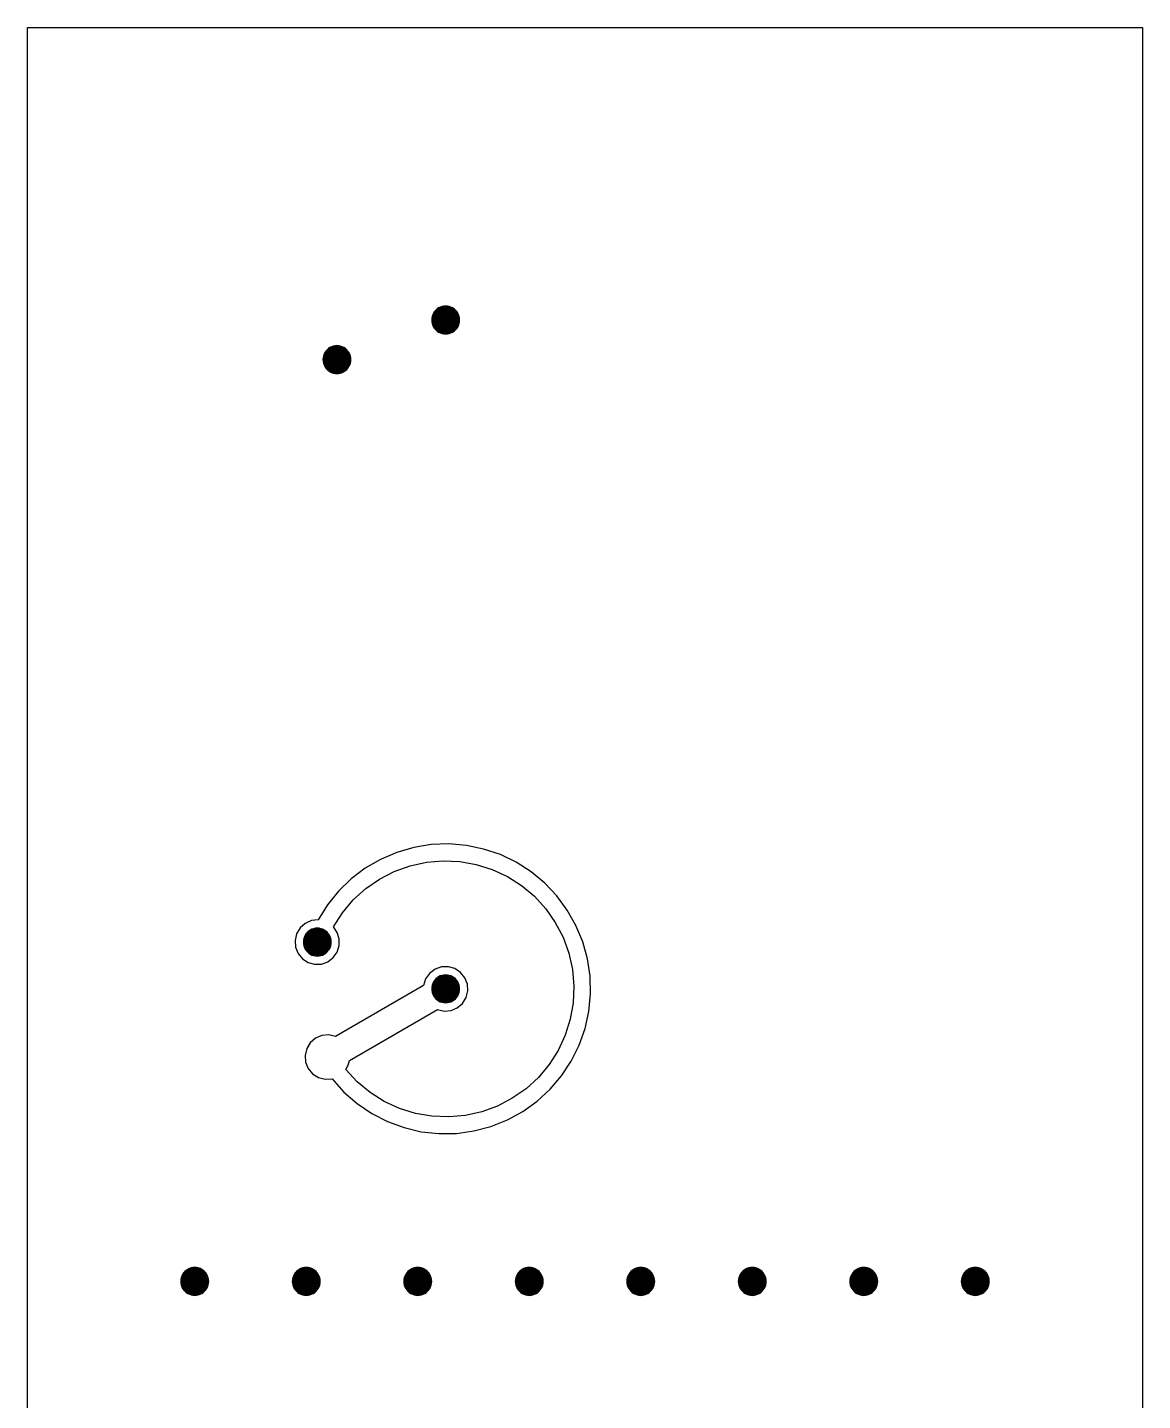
# Model space of a CAD drawing. Extents: x -2 to 177, y -6 to 16.
# Drawn here: x 8 to 12, y -0.427 to 4.5 of the extents above; entities that cross this region are included whole.
import ezdxf

# ---------------------------------------------------------------- set-up
doc = ezdxf.new("R2010")
doc.units = 0
for name, color, linetype in [('L11', 25, 'continuous'), ('Outline', 1, 'continuous'), ('V12', 96, 'continuous')]:
    doc.layers.add(name, color=color, linetype=linetype)

msp = doc.modelspace()

# ---------------------------------------------------------------- linework, layer by layer
at = {"layer": 'L11'}
for points in [[(9.55, 3.45), (9.5496, 3.4565), (9.5483, 3.4629), (9.5462, 3.4691), (9.5433, 3.475), (9.5397, 3.4804), (9.5354, 3.4854), (9.5304, 3.4897), (9.525, 3.4933), (9.5191, 3.4962), (9.5129, 3.4983), (9.5065, 3.4996), (9.5, 3.5), (9.4935, 3.4996), (9.4871, 3.4983), (9.4809, 3.4962), (9.475, 3.4933), (9.4696, 3.4897), (9.4646, 3.4854), (9.4603, 3.4804), (9.4567, 3.475), (9.4538, 3.4691), (9.4517, 3.4629), (9.4504, 3.4565), (9.45, 3.45), (9.4504, 3.4435), (9.4517, 3.4371), (9.4538, 3.4309), (9.4567, 3.425), (9.4603, 3.4196), (9.4646, 3.4146), (9.4696, 3.4103), (9.475, 3.4067), (9.4809, 3.4038), (9.4871, 3.4017), (9.4935, 3.4004), (9.5, 3.4), (9.5065, 3.4004), (9.5129, 3.4017), (9.5191, 3.4038), (9.525, 3.4067), (9.5304, 3.4103), (9.5354, 3.4146), (9.5397, 3.4196), (9.5433, 3.425), (9.5462, 3.4309), (9.5483, 3.4371), (9.5496, 3.4435), (9.55, 3.45)], [(9.16, 3.3081), (9.1596, 3.3146), (9.1583, 3.321), (9.1562, 3.3272), (9.1533, 3.3331), (9.1497, 3.3385), (9.1454, 3.3434), (9.1405, 3.3477), (9.135, 3.3514), (9.1292, 3.3543), (9.123, 3.3564), (9.1166, 3.3576), (9.11, 3.3581), (9.1035, 3.3576), (9.0971, 3.3564), (9.0909, 3.3543), (9.085, 3.3514), (9.0796, 3.3477), (9.0747, 3.3434), (9.0704, 3.3385), (9.0667, 3.3331), (9.0638, 3.3272), (9.0617, 3.321), (9.0605, 3.3146), (9.06, 3.3081), (9.0605, 3.3015), (9.0617, 3.2951), (9.0638, 3.2889), (9.0667, 3.2831), (9.0704, 3.2776), (9.0747, 3.2727), (9.0796, 3.2684), (9.085, 3.2648), (9.0909, 3.2619), (9.0971, 3.2598), (9.1035, 3.2585), (9.11, 3.2581), (9.1166, 3.2585), (9.123, 3.2598), (9.1292, 3.2619), (9.135, 3.2648), (9.1405, 3.2684), (9.1454, 3.2727), (9.1497, 3.2776), (9.1533, 3.2831), (9.1562, 3.2889), (9.1583, 3.2951), (9.1596, 3.3015), (9.16, 3.3081)], [(9.0427, 1.2975), (9.0184, 1.2948), (8.9962, 1.2848), (8.9779, 1.2686), (8.9654, 1.2476), (8.9598, 1.2239), (8.9616, 1.1996), (8.9707, 1.1769), (8.9861, 1.158), (9.0066, 1.1447), (9.0301, 1.1382), (9.0545, 1.139), (9.0775, 1.1471), (9.0969, 1.1619), (9.1111, 1.1818), (9.1186, 1.205), (9.1187, 1.2294), (9.1114, 1.2527), (9.0975, 1.2727), (9.13, 1.3233), (9.1688, 1.3692), (9.2132, 1.4096), (9.2625, 1.444), (9.3159, 1.4715), (9.3724, 1.4919), (9.4311, 1.5048), (9.491, 1.5099), (9.551, 1.5072), (9.6101, 1.4966), (9.6674, 1.4785), (9.7218, 1.453), (9.7725, 1.4206), (9.8184, 1.382), (9.859, 1.3376), (9.8934, 1.2884), (9.9211, 1.2351), (9.9417, 1.1786), (9.9547, 1.1199), (9.9599, 1.0601), (9.9573, 1), (9.9469, 0.9409), (9.9288, 0.8836), (9.9035, 0.8291), (9.8712, 0.7784), (9.8327, 0.7323), (9.7884, 0.6917), (9.7393, 0.6571), (9.686, 0.6293), (9.6296, 0.6086), (9.571, 0.5955), (9.5111, 0.5901), (9.4511, 0.5926), (9.3919, 0.6029), (9.3345, 0.6208), (9.28, 0.646), (9.2292, 0.6781), (9.1831, 0.7166), (9.1423, 0.7608), (9.1503, 0.7762), (9.1547, 0.7929), (9.4709, 0.9755), (9.4949, 0.9702), (9.5194, 0.9724), (9.542, 0.9819), (9.5607, 0.9979), (9.5736, 1.0187), (9.5797, 1.0426), (9.5782, 1.0671), (9.5693, 1.09), (9.5539, 1.1091), (9.5334, 1.1227), (9.5098, 1.1294), (9.4852, 1.1286), (9.462, 1.1204), (9.4425, 1.1056), (9.4283, 1.0855), (9.4209, 1.0621), (9.1047, 0.8795), (9.0806, 0.8848), (9.0559, 0.8825), (9.0332, 0.8728), (9.0145, 0.8566), (9.0016, 0.8354), (8.9959, 0.8113), (8.9978, 0.7866), (9.0071, 0.7637), (9.023, 0.7448), (9.0439, 0.7315), (9.0679, 0.7254), (9.0926, 0.7268), (9.1349, 0.6797), (9.1826, 0.6381), (9.235, 0.6026), (9.2914, 0.5737), (9.3508, 0.5519), (9.4124, 0.5374), (9.4754, 0.5306), (9.5387, 0.5314), (9.6014, 0.54), (9.6626, 0.5561), (9.7214, 0.5795), (9.777, 0.6099), (9.8284, 0.6468), (9.8749, 0.6897), (9.916, 0.7379), (9.9508, 0.7908), (9.9789, 0.8475), (10, 0.9072), (10.0137, 0.969), (10.0197, 1.032), (10.018, 1.0953), (10.0087, 1.1579), (9.9918, 1.2189), (9.9676, 1.2775), (9.9365, 1.3326), (9.8989, 1.3835), (9.8554, 1.4296), (9.8067, 1.4699), (9.7534, 1.5041), (9.6963, 1.5315), (9.6364, 1.5518), (9.5744, 1.5647), (9.5113, 1.5699), (9.448, 1.5674), (9.3855, 1.5572), (9.3247, 1.5396), (9.2666, 1.5147), (9.2118, 1.4828), (9.1614, 1.4446), (9.1159, 1.4005), (9.0762, 1.3513), (9.0427, 1.2975)], [(8.65, 0), (8.6496, 0.0065), (8.6483, 0.0129), (8.6462, 0.0191), (8.6433, 0.025), (8.6397, 0.0304), (8.6354, 0.0354), (8.6304, 0.0397), (8.625, 0.0433), (8.6191, 0.0462), (8.6129, 0.0483), (8.6065, 0.0496), (8.6, 0.05), (8.5935, 0.0496), (8.5871, 0.0483), (8.5809, 0.0462), (8.575, 0.0433), (8.5696, 0.0397), (8.5646, 0.0354), (8.5603, 0.0304), (8.5567, 0.025), (8.5538, 0.0191), (8.5517, 0.0129), (8.5504, 0.0065), (8.55, 0), (8.5504, -0.0065), (8.5517, -0.0129), (8.5538, -0.0191), (8.5567, -0.025), (8.5603, -0.0304), (8.5646, -0.0354), (8.5696, -0.0397), (8.575, -0.0433), (8.5809, -0.0462), (8.5871, -0.0483), (8.5935, -0.0496), (8.6, -0.05), (8.6065, -0.0496), (8.6129, -0.0483), (8.6191, -0.0462), (8.625, -0.0433), (8.6304, -0.0397), (8.6354, -0.0354), (8.6397, -0.0304), (8.6433, -0.025), (8.6462, -0.0191), (8.6483, -0.0129), (8.6496, -0.0065), (8.65, 0)], [(9.05, 0), (9.0496, 0.0065), (9.0483, 0.0129), (9.0462, 0.0191), (9.0433, 0.025), (9.0397, 0.0304), (9.0354, 0.0354), (9.0304, 0.0397), (9.025, 0.0433), (9.0191, 0.0462), (9.0129, 0.0483), (9.0065, 0.0496), (9, 0.05), (8.9935, 0.0496), (8.9871, 0.0483), (8.9809, 0.0462), (8.975, 0.0433), (8.9696, 0.0397), (8.9646, 0.0354), (8.9603, 0.0304), (8.9567, 0.025), (8.9538, 0.0191), (8.9517, 0.0129), (8.9504, 0.0065), (8.95, 0), (8.9504, -0.0065), (8.9517, -0.0129), (8.9538, -0.0191), (8.9567, -0.025), (8.9603, -0.0304), (8.9646, -0.0354), (8.9696, -0.0397), (8.975, -0.0433), (8.9809, -0.0462), (8.9871, -0.0483), (8.9935, -0.0496), (9, -0.05), (9.0065, -0.0496), (9.0129, -0.0483), (9.0191, -0.0462), (9.025, -0.0433), (9.0304, -0.0397), (9.0354, -0.0354), (9.0397, -0.0304), (9.0433, -0.025), (9.0462, -0.0191), (9.0483, -0.0129), (9.0496, -0.0065), (9.05, 0)], [(9.45, 0), (9.4496, 0.0065), (9.4483, 0.0129), (9.4462, 0.0191), (9.4433, 0.025), (9.4397, 0.0304), (9.4354, 0.0354), (9.4304, 0.0397), (9.425, 0.0433), (9.4191, 0.0462), (9.4129, 0.0483), (9.4065, 0.0496), (9.4, 0.05), (9.3935, 0.0496), (9.3871, 0.0483), (9.3809, 0.0462), (9.375, 0.0433), (9.3696, 0.0397), (9.3646, 0.0354), (9.3603, 0.0304), (9.3567, 0.025), (9.3538, 0.0191), (9.3517, 0.0129), (9.3504, 0.0065), (9.35, 0), (9.3504, -0.0065), (9.3517, -0.0129), (9.3538, -0.0191), (9.3567, -0.025), (9.3603, -0.0304), (9.3646, -0.0354), (9.3696, -0.0397), (9.375, -0.0433), (9.3809, -0.0462), (9.3871, -0.0483), (9.3935, -0.0496), (9.4, -0.05), (9.4065, -0.0496), (9.4129, -0.0483), (9.4191, -0.0462), (9.425, -0.0433), (9.4304, -0.0397), (9.4354, -0.0354), (9.4397, -0.0304), (9.4433, -0.025), (9.4462, -0.0191), (9.4483, -0.0129), (9.4496, -0.0065), (9.45, 0)], [(9.85, 0), (9.8496, 0.0065), (9.8483, 0.0129), (9.8462, 0.0191), (9.8433, 0.025), (9.8397, 0.0304), (9.8354, 0.0354), (9.8304, 0.0397), (9.825, 0.0433), (9.8191, 0.0462), (9.8129, 0.0483), (9.8065, 0.0496), (9.8, 0.05), (9.7935, 0.0496), (9.7871, 0.0483), (9.7809, 0.0462), (9.775, 0.0433), (9.7696, 0.0397), (9.7646, 0.0354), (9.7603, 0.0304), (9.7567, 0.025), (9.7538, 0.0191), (9.7517, 0.0129), (9.7504, 0.0065), (9.75, 0), (9.7504, -0.0065), (9.7517, -0.0129), (9.7538, -0.0191), (9.7567, -0.025), (9.7603, -0.0304), (9.7646, -0.0354), (9.7696, -0.0397), (9.775, -0.0433), (9.7809, -0.0462), (9.7871, -0.0483), (9.7935, -0.0496), (9.8, -0.05), (9.8065, -0.0496), (9.8129, -0.0483), (9.8191, -0.0462), (9.825, -0.0433), (9.8304, -0.0397), (9.8354, -0.0354), (9.8397, -0.0304), (9.8433, -0.025), (9.8462, -0.0191), (9.8483, -0.0129), (9.8496, -0.0065), (9.85, 0)], [(10.25, 0), (10.2496, 0.0065), (10.2483, 0.0129), (10.2462, 0.0191), (10.2433, 0.025), (10.2397, 0.0304), (10.2354, 0.0354), (10.2304, 0.0397), (10.225, 0.0433), (10.2191, 0.0462), (10.2129, 0.0483), (10.2065, 0.0496), (10.2, 0.05), (10.1935, 0.0496), (10.1871, 0.0483), (10.1809, 0.0462), (10.175, 0.0433), (10.1696, 0.0397), (10.1646, 0.0354), (10.1603, 0.0304), (10.1567, 0.025), (10.1538, 0.0191), (10.1517, 0.0129), (10.1504, 0.0065), (10.15, 0), (10.1504, -0.0065), (10.1517, -0.0129), (10.1538, -0.0191), (10.1567, -0.025), (10.1603, -0.0304), (10.1646, -0.0354), (10.1696, -0.0397), (10.175, -0.0433), (10.1809, -0.0462), (10.1871, -0.0483), (10.1935, -0.0496), (10.2, -0.05), (10.2065, -0.0496), (10.2129, -0.0483), (10.2191, -0.0462), (10.225, -0.0433), (10.2304, -0.0397), (10.2354, -0.0354), (10.2397, -0.0304), (10.2433, -0.025), (10.2462, -0.0191), (10.2483, -0.0129), (10.2496, -0.0065), (10.25, 0)], [(10.65, 0), (10.6496, 0.0065), (10.6483, 0.0129), (10.6462, 0.0191), (10.6433, 0.025), (10.6397, 0.0304), (10.6354, 0.0354), (10.6304, 0.0397), (10.625, 0.0433), (10.6191, 0.0462), (10.6129, 0.0483), (10.6065, 0.0496), (10.6, 0.05), (10.5935, 0.0496), (10.5871, 0.0483), (10.5809, 0.0462), (10.575, 0.0433), (10.5696, 0.0397), (10.5646, 0.0354), (10.5603, 0.0304), (10.5567, 0.025), (10.5538, 0.0191), (10.5517, 0.0129), (10.5504, 0.0065), (10.55, 0), (10.5504, -0.0065), (10.5517, -0.0129), (10.5538, -0.0191), (10.5567, -0.025), (10.5603, -0.0304), (10.5646, -0.0354), (10.5696, -0.0397), (10.575, -0.0433), (10.5809, -0.0462), (10.5871, -0.0483), (10.5935, -0.0496), (10.6, -0.05), (10.6065, -0.0496), (10.6129, -0.0483), (10.6191, -0.0462), (10.625, -0.0433), (10.6304, -0.0397), (10.6354, -0.0354), (10.6397, -0.0304), (10.6433, -0.025), (10.6462, -0.0191), (10.6483, -0.0129), (10.6496, -0.0065), (10.65, 0)], [(11.05, 0), (11.0496, 0.0065), (11.0483, 0.0129), (11.0462, 0.0191), (11.0433, 0.025), (11.0397, 0.0304), (11.0354, 0.0354), (11.0304, 0.0397), (11.025, 0.0433), (11.0191, 0.0462), (11.0129, 0.0483), (11.0065, 0.0496), (11, 0.05), (10.9935, 0.0496), (10.9871, 0.0483), (10.9809, 0.0462), (10.975, 0.0433), (10.9696, 0.0397), (10.9646, 0.0354), (10.9603, 0.0304), (10.9567, 0.025), (10.9538, 0.0191), (10.9517, 0.0129), (10.9504, 0.0065), (10.95, 0), (10.9504, -0.0065), (10.9517, -0.0129), (10.9538, -0.0191), (10.9567, -0.025), (10.9603, -0.0304), (10.9646, -0.0354), (10.9696, -0.0397), (10.975, -0.0433), (10.9809, -0.0462), (10.9871, -0.0483), (10.9935, -0.0496), (11, -0.05), (11.0065, -0.0496), (11.0129, -0.0483), (11.0191, -0.0462), (11.025, -0.0433), (11.0304, -0.0397), (11.0354, -0.0354), (11.0397, -0.0304), (11.0433, -0.025), (11.0462, -0.0191), (11.0483, -0.0129), (11.0496, -0.0065), (11.05, 0)], [(11.45, 0), (11.4496, 0.0065), (11.4483, 0.0129), (11.4462, 0.0191), (11.4433, 0.025), (11.4397, 0.0304), (11.4354, 0.0354), (11.4304, 0.0397), (11.425, 0.0433), (11.4191, 0.0462), (11.4129, 0.0483), (11.4065, 0.0496), (11.4, 0.05), (11.3935, 0.0496), (11.3871, 0.0483), (11.3809, 0.0462), (11.375, 0.0433), (11.3696, 0.0397), (11.3646, 0.0354), (11.3603, 0.0304), (11.3567, 0.025), (11.3538, 0.0191), (11.3517, 0.0129), (11.3504, 0.0065), (11.35, 0), (11.3504, -0.0065), (11.3517, -0.0129), (11.3538, -0.0191), (11.3567, -0.025), (11.3603, -0.0304), (11.3646, -0.0354), (11.3696, -0.0397), (11.375, -0.0433), (11.3809, -0.0462), (11.3871, -0.0483), (11.3935, -0.0496), (11.4, -0.05), (11.4065, -0.0496), (11.4129, -0.0483), (11.4191, -0.0462), (11.425, -0.0433), (11.4304, -0.0397), (11.4354, -0.0354), (11.4397, -0.0304), (11.4433, -0.025), (11.4462, -0.0191), (11.4483, -0.0129), (11.4496, -0.0065), (11.45, 0)]]:
    msp.add_lwpolyline(points, close=True, dxfattribs=at)
at = {"layer": 'Outline'}
msp.add_lwpolyline([(12, 4.5), (12, -4.5), (8, -4.5), (8, 4.5)], close=True, dxfattribs=at)
at = {"layer": 'V12'}
for points in [[(9.55, 3.45), (9.5496, 3.4565), (9.5483, 3.4629), (9.5462, 3.4691), (9.5433, 3.475), (9.5397, 3.4804), (9.5354, 3.4854), (9.5304, 3.4897), (9.525, 3.4933), (9.5191, 3.4962), (9.5129, 3.4983), (9.5065, 3.4996), (9.5, 3.5), (9.4935, 3.4996), (9.4871, 3.4983), (9.4809, 3.4962), (9.475, 3.4933), (9.4696, 3.4897), (9.4646, 3.4854), (9.4603, 3.4804), (9.4567, 3.475), (9.4538, 3.4691), (9.4517, 3.4629), (9.4504, 3.4565), (9.45, 3.45), (9.4504, 3.4435), (9.4517, 3.4371), (9.4538, 3.4309), (9.4567, 3.425), (9.4603, 3.4196), (9.4646, 3.4146), (9.4696, 3.4103), (9.475, 3.4067), (9.4809, 3.4038), (9.4871, 3.4017), (9.4935, 3.4004), (9.5, 3.4), (9.5065, 3.4004), (9.5129, 3.4017), (9.5191, 3.4038), (9.525, 3.4067), (9.5304, 3.4103), (9.5354, 3.4146), (9.5397, 3.4196), (9.5433, 3.425), (9.5462, 3.4309), (9.5483, 3.4371), (9.5496, 3.4435), (9.55, 3.45)], [(9.16, 3.3081), (9.1596, 3.3146), (9.1583, 3.321), (9.1562, 3.3272), (9.1533, 3.3331), (9.1497, 3.3385), (9.1454, 3.3434), (9.1405, 3.3477), (9.135, 3.3514), (9.1292, 3.3543), (9.123, 3.3564), (9.1166, 3.3576), (9.11, 3.3581), (9.1035, 3.3576), (9.0971, 3.3564), (9.0909, 3.3543), (9.085, 3.3514), (9.0796, 3.3477), (9.0747, 3.3434), (9.0704, 3.3385), (9.0667, 3.3331), (9.0638, 3.3272), (9.0617, 3.321), (9.0605, 3.3146), (9.06, 3.3081), (9.0605, 3.3015), (9.0617, 3.2951), (9.0638, 3.2889), (9.0667, 3.2831), (9.0704, 3.2776), (9.0747, 3.2727), (9.0796, 3.2684), (9.085, 3.2648), (9.0909, 3.2619), (9.0971, 3.2598), (9.1035, 3.2585), (9.11, 3.2581), (9.1166, 3.2585), (9.123, 3.2598), (9.1292, 3.2619), (9.135, 3.2648), (9.1405, 3.2684), (9.1454, 3.2727), (9.1497, 3.2776), (9.1533, 3.2831), (9.1562, 3.2889), (9.1583, 3.2951), (9.1596, 3.3015), (9.16, 3.3081)], [(9.0896, 1.2176), (9.0891, 1.2241), (9.0878, 1.2305), (9.0857, 1.2367), (9.0829, 1.2426), (9.0792, 1.248), (9.0749, 1.2529), (9.07, 1.2573), (9.0646, 1.2609), (9.0587, 1.2638), (9.0525, 1.2659), (9.0461, 1.2672), (9.0396, 1.2676), (9.033, 1.2672), (9.0266, 1.2659), (9.0204, 1.2638), (9.0146, 1.2609), (9.0091, 1.2573), (9.0042, 1.2529), (8.9999, 1.248), (8.9962, 1.2426), (8.9934, 1.2367), (8.9913, 1.2305), (8.99, 1.2241), (8.9896, 1.2176), (8.99, 1.2111), (8.9913, 1.2046), (8.9934, 1.1985), (8.9962, 1.1926), (8.9999, 1.1872), (9.0042, 1.1822), (9.0091, 1.1779), (9.0146, 1.1743), (9.0204, 1.1714), (9.0266, 1.1693), (9.033, 1.168), (9.0396, 1.1676), (9.0461, 1.168), (9.0525, 1.1693), (9.0587, 1.1714), (9.0646, 1.1743), (9.07, 1.1779), (9.0749, 1.1822), (9.0792, 1.1872), (9.0829, 1.1926), (9.0857, 1.1985), (9.0878, 1.2046), (9.0891, 1.2111), (9.0896, 1.2176)], [(9.55, 1.05), (9.5496, 1.0565), (9.5483, 1.0629), (9.5462, 1.0691), (9.5433, 1.075), (9.5397, 1.0804), (9.5354, 1.0854), (9.5304, 1.0897), (9.525, 1.0933), (9.5191, 1.0962), (9.5129, 1.0983), (9.5065, 1.0996), (9.5, 1.1), (9.4935, 1.0996), (9.4871, 1.0983), (9.4809, 1.0962), (9.475, 1.0933), (9.4696, 1.0897), (9.4646, 1.0854), (9.4603, 1.0804), (9.4567, 1.075), (9.4538, 1.0691), (9.4517, 1.0629), (9.4504, 1.0565), (9.45, 1.05), (9.4504, 1.0435), (9.4517, 1.0371), (9.4538, 1.0309), (9.4567, 1.025), (9.4603, 1.0196), (9.4646, 1.0146), (9.4696, 1.0103), (9.475, 1.0067), (9.4809, 1.0038), (9.4871, 1.0017), (9.4935, 1.0004), (9.5, 1), (9.5065, 1.0004), (9.5129, 1.0017), (9.5191, 1.0038), (9.525, 1.0067), (9.5304, 1.0103), (9.5354, 1.0146), (9.5397, 1.0196), (9.5433, 1.025), (9.5462, 1.0309), (9.5483, 1.0371), (9.5496, 1.0435), (9.55, 1.05)], [(8.65, 0), (8.6496, 0.0065), (8.6483, 0.0129), (8.6462, 0.0191), (8.6433, 0.025), (8.6397, 0.0304), (8.6354, 0.0354), (8.6304, 0.0397), (8.625, 0.0433), (8.6191, 0.0462), (8.6129, 0.0483), (8.6065, 0.0496), (8.6, 0.05), (8.5935, 0.0496), (8.5871, 0.0483), (8.5809, 0.0462), (8.575, 0.0433), (8.5696, 0.0397), (8.5646, 0.0354), (8.5603, 0.0304), (8.5567, 0.025), (8.5538, 0.0191), (8.5517, 0.0129), (8.5504, 0.0065), (8.55, 0), (8.5504, -0.0065), (8.5517, -0.0129), (8.5538, -0.0191), (8.5567, -0.025), (8.5603, -0.0304), (8.5646, -0.0354), (8.5696, -0.0397), (8.575, -0.0433), (8.5809, -0.0462), (8.5871, -0.0483), (8.5935, -0.0496), (8.6, -0.05), (8.6065, -0.0496), (8.6129, -0.0483), (8.6191, -0.0462), (8.625, -0.0433), (8.6304, -0.0397), (8.6354, -0.0354), (8.6397, -0.0304), (8.6433, -0.025), (8.6462, -0.0191), (8.6483, -0.0129), (8.6496, -0.0065), (8.65, 0)], [(9.05, 0), (9.0496, 0.0065), (9.0483, 0.0129), (9.0462, 0.0191), (9.0433, 0.025), (9.0397, 0.0304), (9.0354, 0.0354), (9.0304, 0.0397), (9.025, 0.0433), (9.0191, 0.0462), (9.0129, 0.0483), (9.0065, 0.0496), (9, 0.05), (8.9935, 0.0496), (8.9871, 0.0483), (8.9809, 0.0462), (8.975, 0.0433), (8.9696, 0.0397), (8.9646, 0.0354), (8.9603, 0.0304), (8.9567, 0.025), (8.9538, 0.0191), (8.9517, 0.0129), (8.9504, 0.0065), (8.95, 0), (8.9504, -0.0065), (8.9517, -0.0129), (8.9538, -0.0191), (8.9567, -0.025), (8.9603, -0.0304), (8.9646, -0.0354), (8.9696, -0.0397), (8.975, -0.0433), (8.9809, -0.0462), (8.9871, -0.0483), (8.9935, -0.0496), (9, -0.05), (9.0065, -0.0496), (9.0129, -0.0483), (9.0191, -0.0462), (9.025, -0.0433), (9.0304, -0.0397), (9.0354, -0.0354), (9.0397, -0.0304), (9.0433, -0.025), (9.0462, -0.0191), (9.0483, -0.0129), (9.0496, -0.0065), (9.05, 0)], [(9.45, 0), (9.4496, 0.0065), (9.4483, 0.0129), (9.4462, 0.0191), (9.4433, 0.025), (9.4397, 0.0304), (9.4354, 0.0354), (9.4304, 0.0397), (9.425, 0.0433), (9.4191, 0.0462), (9.4129, 0.0483), (9.4065, 0.0496), (9.4, 0.05), (9.3935, 0.0496), (9.3871, 0.0483), (9.3809, 0.0462), (9.375, 0.0433), (9.3696, 0.0397), (9.3646, 0.0354), (9.3603, 0.0304), (9.3567, 0.025), (9.3538, 0.0191), (9.3517, 0.0129), (9.3504, 0.0065), (9.35, 0), (9.3504, -0.0065), (9.3517, -0.0129), (9.3538, -0.0191), (9.3567, -0.025), (9.3603, -0.0304), (9.3646, -0.0354), (9.3696, -0.0397), (9.375, -0.0433), (9.3809, -0.0462), (9.3871, -0.0483), (9.3935, -0.0496), (9.4, -0.05), (9.4065, -0.0496), (9.4129, -0.0483), (9.4191, -0.0462), (9.425, -0.0433), (9.4304, -0.0397), (9.4354, -0.0354), (9.4397, -0.0304), (9.4433, -0.025), (9.4462, -0.0191), (9.4483, -0.0129), (9.4496, -0.0065), (9.45, 0)], [(9.85, 0), (9.8496, 0.0065), (9.8483, 0.0129), (9.8462, 0.0191), (9.8433, 0.025), (9.8397, 0.0304), (9.8354, 0.0354), (9.8304, 0.0397), (9.825, 0.0433), (9.8191, 0.0462), (9.8129, 0.0483), (9.8065, 0.0496), (9.8, 0.05), (9.7935, 0.0496), (9.7871, 0.0483), (9.7809, 0.0462), (9.775, 0.0433), (9.7696, 0.0397), (9.7646, 0.0354), (9.7603, 0.0304), (9.7567, 0.025), (9.7538, 0.0191), (9.7517, 0.0129), (9.7504, 0.0065), (9.75, 0), (9.7504, -0.0065), (9.7517, -0.0129), (9.7538, -0.0191), (9.7567, -0.025), (9.7603, -0.0304), (9.7646, -0.0354), (9.7696, -0.0397), (9.775, -0.0433), (9.7809, -0.0462), (9.7871, -0.0483), (9.7935, -0.0496), (9.8, -0.05), (9.8065, -0.0496), (9.8129, -0.0483), (9.8191, -0.0462), (9.825, -0.0433), (9.8304, -0.0397), (9.8354, -0.0354), (9.8397, -0.0304), (9.8433, -0.025), (9.8462, -0.0191), (9.8483, -0.0129), (9.8496, -0.0065), (9.85, 0)], [(10.25, 0), (10.2496, 0.0065), (10.2483, 0.0129), (10.2462, 0.0191), (10.2433, 0.025), (10.2397, 0.0304), (10.2354, 0.0354), (10.2304, 0.0397), (10.225, 0.0433), (10.2191, 0.0462), (10.2129, 0.0483), (10.2065, 0.0496), (10.2, 0.05), (10.1935, 0.0496), (10.1871, 0.0483), (10.1809, 0.0462), (10.175, 0.0433), (10.1696, 0.0397), (10.1646, 0.0354), (10.1603, 0.0304), (10.1567, 0.025), (10.1538, 0.0191), (10.1517, 0.0129), (10.1504, 0.0065), (10.15, 0), (10.1504, -0.0065), (10.1517, -0.0129), (10.1538, -0.0191), (10.1567, -0.025), (10.1603, -0.0304), (10.1646, -0.0354), (10.1696, -0.0397), (10.175, -0.0433), (10.1809, -0.0462), (10.1871, -0.0483), (10.1935, -0.0496), (10.2, -0.05), (10.2065, -0.0496), (10.2129, -0.0483), (10.2191, -0.0462), (10.225, -0.0433), (10.2304, -0.0397), (10.2354, -0.0354), (10.2397, -0.0304), (10.2433, -0.025), (10.2462, -0.0191), (10.2483, -0.0129), (10.2496, -0.0065), (10.25, 0)], [(10.65, 0), (10.6496, 0.0065), (10.6483, 0.0129), (10.6462, 0.0191), (10.6433, 0.025), (10.6397, 0.0304), (10.6354, 0.0354), (10.6304, 0.0397), (10.625, 0.0433), (10.6191, 0.0462), (10.6129, 0.0483), (10.6065, 0.0496), (10.6, 0.05), (10.5935, 0.0496), (10.5871, 0.0483), (10.5809, 0.0462), (10.575, 0.0433), (10.5696, 0.0397), (10.5646, 0.0354), (10.5603, 0.0304), (10.5567, 0.025), (10.5538, 0.0191), (10.5517, 0.0129), (10.5504, 0.0065), (10.55, 0), (10.5504, -0.0065), (10.5517, -0.0129), (10.5538, -0.0191), (10.5567, -0.025), (10.5603, -0.0304), (10.5646, -0.0354), (10.5696, -0.0397), (10.575, -0.0433), (10.5809, -0.0462), (10.5871, -0.0483), (10.5935, -0.0496), (10.6, -0.05), (10.6065, -0.0496), (10.6129, -0.0483), (10.6191, -0.0462), (10.625, -0.0433), (10.6304, -0.0397), (10.6354, -0.0354), (10.6397, -0.0304), (10.6433, -0.025), (10.6462, -0.0191), (10.6483, -0.0129), (10.6496, -0.0065), (10.65, 0)], [(11.05, 0), (11.0496, 0.0065), (11.0483, 0.0129), (11.0462, 0.0191), (11.0433, 0.025), (11.0397, 0.0304), (11.0354, 0.0354), (11.0304, 0.0397), (11.025, 0.0433), (11.0191, 0.0462), (11.0129, 0.0483), (11.0065, 0.0496), (11, 0.05), (10.9935, 0.0496), (10.9871, 0.0483), (10.9809, 0.0462), (10.975, 0.0433), (10.9696, 0.0397), (10.9646, 0.0354), (10.9603, 0.0304), (10.9567, 0.025), (10.9538, 0.0191), (10.9517, 0.0129), (10.9504, 0.0065), (10.95, 0), (10.9504, -0.0065), (10.9517, -0.0129), (10.9538, -0.0191), (10.9567, -0.025), (10.9603, -0.0304), (10.9646, -0.0354), (10.9696, -0.0397), (10.975, -0.0433), (10.9809, -0.0462), (10.9871, -0.0483), (10.9935, -0.0496), (11, -0.05), (11.0065, -0.0496), (11.0129, -0.0483), (11.0191, -0.0462), (11.025, -0.0433), (11.0304, -0.0397), (11.0354, -0.0354), (11.0397, -0.0304), (11.0433, -0.025), (11.0462, -0.0191), (11.0483, -0.0129), (11.0496, -0.0065), (11.05, 0)], [(11.45, 0), (11.4496, 0.0065), (11.4483, 0.0129), (11.4462, 0.0191), (11.4433, 0.025), (11.4397, 0.0304), (11.4354, 0.0354), (11.4304, 0.0397), (11.425, 0.0433), (11.4191, 0.0462), (11.4129, 0.0483), (11.4065, 0.0496), (11.4, 0.05), (11.3935, 0.0496), (11.3871, 0.0483), (11.3809, 0.0462), (11.375, 0.0433), (11.3696, 0.0397), (11.3646, 0.0354), (11.3603, 0.0304), (11.3567, 0.025), (11.3538, 0.0191), (11.3517, 0.0129), (11.3504, 0.0065), (11.35, 0), (11.3504, -0.0065), (11.3517, -0.0129), (11.3538, -0.0191), (11.3567, -0.025), (11.3603, -0.0304), (11.3646, -0.0354), (11.3696, -0.0397), (11.375, -0.0433), (11.3809, -0.0462), (11.3871, -0.0483), (11.3935, -0.0496), (11.4, -0.05), (11.4065, -0.0496), (11.4129, -0.0483), (11.4191, -0.0462), (11.425, -0.0433), (11.4304, -0.0397), (11.4354, -0.0354), (11.4397, -0.0304), (11.4433, -0.025), (11.4462, -0.0191), (11.4483, -0.0129), (11.4496, -0.0065), (11.45, 0)]]:
    msp.add_lwpolyline(points, close=True, dxfattribs=at)
for points in [[(9.5, 3.5), (9.4809, 3.4962), (9.5, 3.45)], [(9.5191, 3.4962), (9.5, 3.5), (9.5, 3.45)], [(9.4538, 3.4691), (9.45, 3.45), (9.5, 3.45)], [(9.45, 3.45), (9.4538, 3.4309), (9.5, 3.45)], [(9.4646, 3.4854), (9.4538, 3.4691), (9.5, 3.45)], [(9.4538, 3.4309), (9.4646, 3.4146), (9.5, 3.45)], [(9.4809, 3.4962), (9.4646, 3.4854), (9.5, 3.45)], [(9.4646, 3.4146), (9.4809, 3.4038), (9.5, 3.45)], [(9.4809, 3.4038), (9.5, 3.4), (9.5, 3.45)], [(9.5354, 3.4854), (9.5191, 3.4962), (9.5, 3.45)], [(9.5462, 3.4691), (9.5354, 3.4854), (9.5, 3.45)], [(9.55, 3.45), (9.5462, 3.4691), (9.5, 3.45)], [(9.5, 3.4), (9.5191, 3.4038), (9.5, 3.45)], [(9.5191, 3.4038), (9.5354, 3.4146), (9.5, 3.45)], [(9.5354, 3.4146), (9.5462, 3.4309), (9.5, 3.45)], [(9.5462, 3.4309), (9.55, 3.45), (9.5, 3.45)], [(9.0909, 3.3543), (9.0747, 3.3434), (9.11, 3.3081)], [(9.11, 3.3581), (9.0909, 3.3543), (9.11, 3.3081)], [(9.1292, 3.3543), (9.11, 3.3581), (9.11, 3.3081)], [(9.1454, 3.3434), (9.1292, 3.3543), (9.11, 3.3081)], [(9.0638, 3.3272), (9.06, 3.3081), (9.11, 3.3081)], [(9.06, 3.3081), (9.0638, 3.2889), (9.11, 3.3081)], [(9.0747, 3.3434), (9.0638, 3.3272), (9.11, 3.3081)], [(9.0638, 3.2889), (9.0747, 3.2727), (9.11, 3.3081)], [(9.0747, 3.2727), (9.0909, 3.2619), (9.11, 3.3081)], [(9.0909, 3.2619), (9.11, 3.2581), (9.11, 3.3081)], [(9.1562, 3.3272), (9.1454, 3.3434), (9.11, 3.3081)], [(9.16, 3.3081), (9.1562, 3.3272), (9.11, 3.3081)], [(9.11, 3.2581), (9.1292, 3.2619), (9.11, 3.3081)], [(9.1292, 3.2619), (9.1454, 3.2727), (9.11, 3.3081)], [(9.1454, 3.2727), (9.1562, 3.2889), (9.11, 3.3081)], [(9.1562, 3.2889), (9.16, 3.3081), (9.11, 3.3081)], [(8.9934, 1.2367), (8.9896, 1.2176), (9.0396, 1.2176)], [(9.0042, 1.2529), (8.9934, 1.2367), (9.0396, 1.2176)], [(9.0204, 1.2638), (9.0042, 1.2529), (9.0396, 1.2176)], [(9.0396, 1.2676), (9.0204, 1.2638), (9.0396, 1.2176)], [(9.0587, 1.2638), (9.0396, 1.2676), (9.0396, 1.2176)], [(9.0749, 1.2529), (9.0587, 1.2638), (9.0396, 1.2176)], [(9.0857, 1.2367), (9.0749, 1.2529), (9.0396, 1.2176)], [(9.0896, 1.2176), (9.0857, 1.2367), (9.0396, 1.2176)], [(8.9896, 1.2176), (8.9934, 1.1985), (9.0396, 1.2176)], [(8.9934, 1.1985), (9.0042, 1.1822), (9.0396, 1.2176)], [(9.0042, 1.1822), (9.0204, 1.1714), (9.0396, 1.2176)], [(9.0204, 1.1714), (9.0396, 1.1676), (9.0396, 1.2176)], [(9.0396, 1.1676), (9.0587, 1.1714), (9.0396, 1.2176)], [(9.0587, 1.1714), (9.0749, 1.1822), (9.0396, 1.2176)], [(9.0749, 1.1822), (9.0857, 1.1985), (9.0396, 1.2176)], [(9.0857, 1.1985), (9.0896, 1.2176), (9.0396, 1.2176)], [(9.4646, 1.0854), (9.4538, 1.0691), (9.5, 1.05)], [(9.4809, 1.0962), (9.4646, 1.0854), (9.5, 1.05)], [(9.5, 1.1), (9.4809, 1.0962), (9.5, 1.05)], [(9.5191, 1.0962), (9.5, 1.1), (9.5, 1.05)], [(9.5354, 1.0854), (9.5191, 1.0962), (9.5, 1.05)], [(9.5462, 1.0691), (9.5354, 1.0854), (9.5, 1.05)], [(9.4538, 1.0691), (9.45, 1.05), (9.5, 1.05)], [(9.45, 1.05), (9.4538, 1.0309), (9.5, 1.05)], [(9.4538, 1.0309), (9.4646, 1.0146), (9.5, 1.05)], [(9.4646, 1.0146), (9.4809, 1.0038), (9.5, 1.05)], [(9.4809, 1.0038), (9.5, 1), (9.5, 1.05)], [(9.55, 1.05), (9.5462, 1.0691), (9.5, 1.05)], [(9.5, 1), (9.5191, 1.0038), (9.5, 1.05)], [(9.5191, 1.0038), (9.5354, 1.0146), (9.5, 1.05)], [(9.5354, 1.0146), (9.5462, 1.0309), (9.5, 1.05)], [(9.5462, 1.0309), (9.55, 1.05), (9.5, 1.05)], [(8.6, 0.05), (8.5809, 0.0462), (8.6, 0)], [(8.6191, 0.0462), (8.6, 0.05), (8.6, 0)], [(9, 0.05), (8.9809, 0.0462), (9, 0)], [(9.0191, 0.0462), (9, 0.05), (9, 0)], [(9.4, 0.05), (9.3809, 0.0462), (9.4, 0)], [(9.4191, 0.0462), (9.4, 0.05), (9.4, 0)], [(9.8, 0.05), (9.7809, 0.0462), (9.8, 0)], [(9.8191, 0.0462), (9.8, 0.05), (9.8, 0)], [(10.2, 0.05), (10.1809, 0.0462), (10.2, 0)], [(10.2191, 0.0462), (10.2, 0.05), (10.2, 0)], [(10.6, 0.05), (10.5809, 0.0462), (10.6, 0)], [(10.6191, 0.0462), (10.6, 0.05), (10.6, 0)], [(11, 0.05), (10.9809, 0.0462), (11, 0)], [(11.0191, 0.0462), (11, 0.05), (11, 0)], [(11.4, 0.05), (11.3809, 0.0462), (11.4, 0)], [(11.4191, 0.0462), (11.4, 0.05), (11.4, 0)], [(8.5538, 0.0191), (8.55, 0), (8.6, 0)], [(8.5646, 0.0354), (8.5538, 0.0191), (8.6, 0)], [(8.5809, 0.0462), (8.5646, 0.0354), (8.6, 0)], [(8.6354, 0.0354), (8.6191, 0.0462), (8.6, 0)], [(8.6462, 0.0191), (8.6354, 0.0354), (8.6, 0)], [(8.65, 0), (8.6462, 0.0191), (8.6, 0)], [(8.9538, 0.0191), (8.95, 0), (9, 0)], [(8.9646, 0.0354), (8.9538, 0.0191), (9, 0)], [(8.9809, 0.0462), (8.9646, 0.0354), (9, 0)], [(9.0354, 0.0354), (9.0191, 0.0462), (9, 0)], [(9.0462, 0.0191), (9.0354, 0.0354), (9, 0)], [(9.05, 0), (9.0462, 0.0191), (9, 0)], [(9.3538, 0.0191), (9.35, 0), (9.4, 0)], [(9.3646, 0.0354), (9.3538, 0.0191), (9.4, 0)], [(9.3809, 0.0462), (9.3646, 0.0354), (9.4, 0)], [(9.4354, 0.0354), (9.4191, 0.0462), (9.4, 0)], [(9.4462, 0.0191), (9.4354, 0.0354), (9.4, 0)], [(9.45, 0), (9.4462, 0.0191), (9.4, 0)], [(9.7538, 0.0191), (9.75, 0), (9.8, 0)], [(9.7646, 0.0354), (9.7538, 0.0191), (9.8, 0)], [(9.7809, 0.0462), (9.7646, 0.0354), (9.8, 0)], [(9.8354, 0.0354), (9.8191, 0.0462), (9.8, 0)], [(9.8462, 0.0191), (9.8354, 0.0354), (9.8, 0)], [(9.85, 0), (9.8462, 0.0191), (9.8, 0)], [(10.1538, 0.0191), (10.15, 0), (10.2, 0)], [(10.1646, 0.0354), (10.1538, 0.0191), (10.2, 0)], [(10.1809, 0.0462), (10.1646, 0.0354), (10.2, 0)], [(10.2354, 0.0354), (10.2191, 0.0462), (10.2, 0)], [(10.2462, 0.0191), (10.2354, 0.0354), (10.2, 0)], [(10.25, 0), (10.2462, 0.0191), (10.2, 0)], [(10.5538, 0.0191), (10.55, 0), (10.6, 0)], [(10.5646, 0.0354), (10.5538, 0.0191), (10.6, 0)], [(10.5809, 0.0462), (10.5646, 0.0354), (10.6, 0)], [(10.6354, 0.0354), (10.6191, 0.0462), (10.6, 0)], [(10.6462, 0.0191), (10.6354, 0.0354), (10.6, 0)], [(10.65, 0), (10.6462, 0.0191), (10.6, 0)], [(10.9538, 0.0191), (10.95, 0), (11, 0)], [(10.9646, 0.0354), (10.9538, 0.0191), (11, 0)], [(10.9809, 0.0462), (10.9646, 0.0354), (11, 0)], [(11.0354, 0.0354), (11.0191, 0.0462), (11, 0)], [(11.0462, 0.0191), (11.0354, 0.0354), (11, 0)], [(11.05, 0), (11.0462, 0.0191), (11, 0)], [(11.3538, 0.0191), (11.35, 0), (11.4, 0)], [(11.3646, 0.0354), (11.3538, 0.0191), (11.4, 0)], [(11.3809, 0.0462), (11.3646, 0.0354), (11.4, 0)], [(11.4354, 0.0354), (11.4191, 0.0462), (11.4, 0)], [(11.4462, 0.0191), (11.4354, 0.0354), (11.4, 0)], [(11.45, 0), (11.4462, 0.0191), (11.4, 0)], [(8.55, 0), (8.5538, -0.0191), (8.6, 0)], [(8.5538, -0.0191), (8.5646, -0.0354), (8.6, 0)], [(8.5646, -0.0354), (8.5809, -0.0462), (8.6, 0)], [(8.5809, -0.0462), (8.6, -0.05), (8.6, 0)], [(8.6, -0.05), (8.6191, -0.0462), (8.6, 0)], [(8.6191, -0.0462), (8.6354, -0.0354), (8.6, 0)], [(8.6354, -0.0354), (8.6462, -0.0191), (8.6, 0)], [(8.6462, -0.0191), (8.65, 0), (8.6, 0)], [(8.95, 0), (8.9538, -0.0191), (9, 0)], [(8.9538, -0.0191), (8.9646, -0.0354), (9, 0)], [(8.9646, -0.0354), (8.9809, -0.0462), (9, 0)], [(8.9809, -0.0462), (9, -0.05), (9, 0)], [(9, -0.05), (9.0191, -0.0462), (9, 0)], [(9.0191, -0.0462), (9.0354, -0.0354), (9, 0)], [(9.0354, -0.0354), (9.0462, -0.0191), (9, 0)], [(9.0462, -0.0191), (9.05, 0), (9, 0)], [(9.35, 0), (9.3538, -0.0191), (9.4, 0)], [(9.3538, -0.0191), (9.3646, -0.0354), (9.4, 0)], [(9.3646, -0.0354), (9.3809, -0.0462), (9.4, 0)], [(9.3809, -0.0462), (9.4, -0.05), (9.4, 0)], [(9.4, -0.05), (9.4191, -0.0462), (9.4, 0)], [(9.4191, -0.0462), (9.4354, -0.0354), (9.4, 0)], [(9.4354, -0.0354), (9.4462, -0.0191), (9.4, 0)], [(9.4462, -0.0191), (9.45, 0), (9.4, 0)], [(9.75, 0), (9.7538, -0.0191), (9.8, 0)], [(9.7538, -0.0191), (9.7646, -0.0354), (9.8, 0)], [(9.7646, -0.0354), (9.7809, -0.0462), (9.8, 0)], [(9.7809, -0.0462), (9.8, -0.05), (9.8, 0)], [(9.8, -0.05), (9.8191, -0.0462), (9.8, 0)], [(9.8191, -0.0462), (9.8354, -0.0354), (9.8, 0)], [(9.8354, -0.0354), (9.8462, -0.0191), (9.8, 0)], [(9.8462, -0.0191), (9.85, 0), (9.8, 0)], [(10.15, 0), (10.1538, -0.0191), (10.2, 0)], [(10.1538, -0.0191), (10.1646, -0.0354), (10.2, 0)], [(10.1646, -0.0354), (10.1809, -0.0462), (10.2, 0)], [(10.1809, -0.0462), (10.2, -0.05), (10.2, 0)], [(10.2, -0.05), (10.2191, -0.0462), (10.2, 0)], [(10.2191, -0.0462), (10.2354, -0.0354), (10.2, 0)], [(10.2354, -0.0354), (10.2462, -0.0191), (10.2, 0)], [(10.2462, -0.0191), (10.25, 0), (10.2, 0)], [(10.55, 0), (10.5538, -0.0191), (10.6, 0)], [(10.5538, -0.0191), (10.5646, -0.0354), (10.6, 0)], [(10.5646, -0.0354), (10.5809, -0.0462), (10.6, 0)], [(10.5809, -0.0462), (10.6, -0.05), (10.6, 0)], [(10.6, -0.05), (10.6191, -0.0462), (10.6, 0)], [(10.6191, -0.0462), (10.6354, -0.0354), (10.6, 0)], [(10.6354, -0.0354), (10.6462, -0.0191), (10.6, 0)], [(10.6462, -0.0191), (10.65, 0), (10.6, 0)], [(10.95, 0), (10.9538, -0.0191), (11, 0)], [(10.9538, -0.0191), (10.9646, -0.0354), (11, 0)], [(10.9646, -0.0354), (10.9809, -0.0462), (11, 0)], [(10.9809, -0.0462), (11, -0.05), (11, 0)], [(11, -0.05), (11.0191, -0.0462), (11, 0)], [(11.0191, -0.0462), (11.0354, -0.0354), (11, 0)], [(11.0354, -0.0354), (11.0462, -0.0191), (11, 0)], [(11.0462, -0.0191), (11.05, 0), (11, 0)], [(11.35, 0), (11.3538, -0.0191), (11.4, 0)], [(11.3538, -0.0191), (11.3646, -0.0354), (11.4, 0)], [(11.3646, -0.0354), (11.3809, -0.0462), (11.4, 0)], [(11.3809, -0.0462), (11.4, -0.05), (11.4, 0)], [(11.4, -0.05), (11.4191, -0.0462), (11.4, 0)], [(11.4191, -0.0462), (11.4354, -0.0354), (11.4, 0)], [(11.4354, -0.0354), (11.4462, -0.0191), (11.4, 0)], [(11.4462, -0.0191), (11.45, 0), (11.4, 0)]]:
    msp.add_solid(points, dxfattribs=at)

doc.saveas('drawing.dxf')
